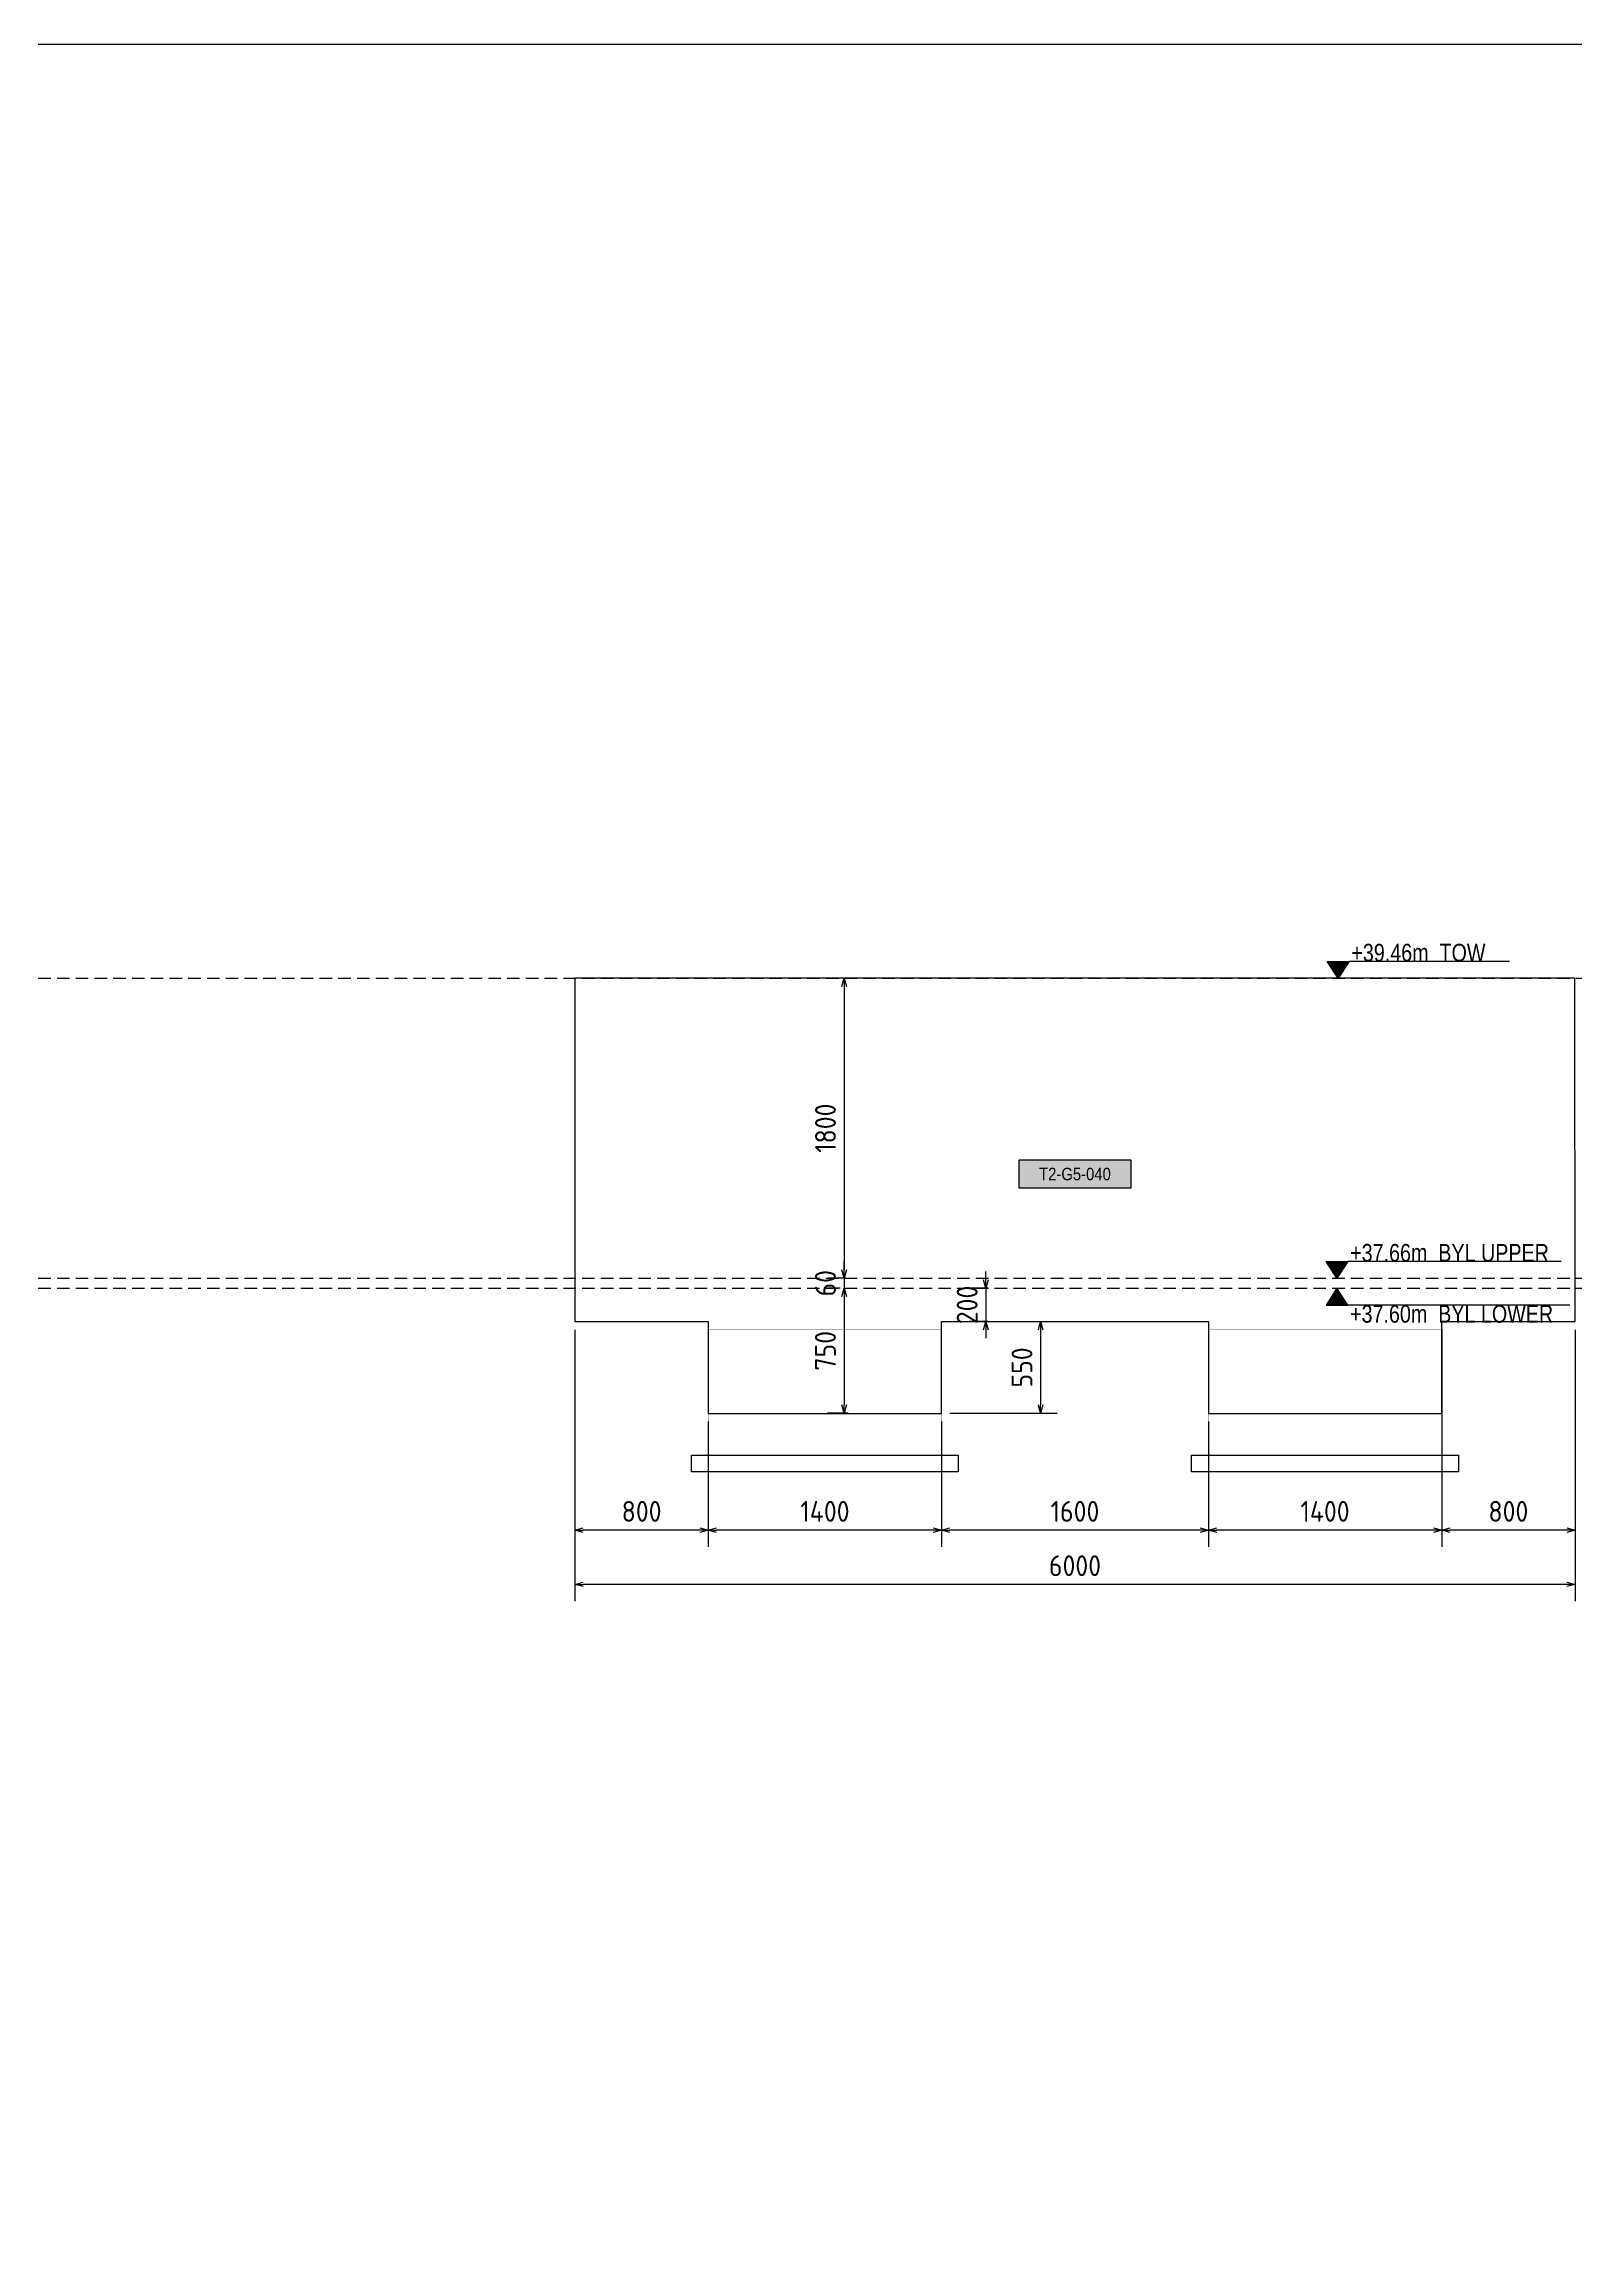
# Model space of a CAD drawing. Header units: centimetres. Extents: x -6122352 to 4157695, y -1694241 to 1947892.
# Drawn here: x 3390047 to 3399236, y 741986 to 755226 of the extents above; entities that cross this region are included whole.
import ezdxf
from ezdxf.enums import TextEntityAlignment as Align

# ---------------------------------------------------------------- set-up
doc = ezdxf.new("R2010")
doc.units = ezdxf.units.CM
doc.header["$MEASUREMENT"] = 0
doc.header["$PDMODE"] = 66
doc.header["$PDSIZE"] = 100
doc.linetypes.add('DASHED2', pattern=[0.375, 0.25, -0.125])
doc.linetypes.add('HIDDEN', pattern=[0.375, 0.25, -0.125])
for name, color, linetype in [('00-MI-DIM', 7, 'Continuous'), ('@MI-TYPE-02', 6, 'Continuous'), ('JML-Dimension', 1, 'Continuous'), ('PANEL-TAGS', 7, 'Continuous'), ('SECTION', 130, 'Continuous')]:
    doc.layers.add(name, color=color, linetype=linetype)
doc.styles.add('PANELTAG_STYLE', font='arial.ttf')
doc.styles.add('Schueco-BEMSTIL', font='isocpeur.ttf', dxfattribs={"width": 0.9})
doc.styles.add('txt-Pisa-std', font='arial.ttf', dxfattribs={"width": 0.8})
doc.dimstyles.new('MI- JWC-TXT-2.5 MM', dxfattribs={"dimscale": 1.5, "dimtxt": 2.5, "dimasz": 1, "dimexe": 2, "dimexo": 1, "dimgap": 1, "dimtad": 1, "dimdec": 0, "dimdsep": 46, "dimtxsty": 'Schueco-BEMSTIL', "dimblk": 'OPEN30', "dimcen": 0, "dimdle": 2, "dimclrd": 140, "dimclre": 8, "dimclrt": 40, "dimadec": 0, "dimazin": 2, "dimtfac": 1, "dimtdec": 0, "dimtix": 1, "dimtmove": 2, "dimatfit": 3, "dimldrblk": 'OPEN', "dimfxl": 2, "dimlwd": -1, "dimlwe": -1, "dimarcsym": 0})

# ---------------------------------------------------------------- blocks, each defined once
blk = doc.blocks.new('T2-ELE FT')
at = {"color": 12, "linetype": 'HIDDEN', "ltscale": 5, "const_width": 2}
blk.add_lwpolyline([(30306558, 1676366), (30306558, 1676866), (30307958, 1676866), (30307958, 1676366)], dxfattribs=at)
at = {"color": 12, "ltscale": 20, "const_width": 2}
blk.add_lwpolyline([(30306558, 1676366), (30307958, 1676366), (30307958, 1676116), (30306558, 1676116)], close=True, dxfattribs=at)
at = {"color": 8, "ltscale": 20}
blk.add_lwpolyline([(30306458, 1676116), (30308058, 1676116), (30308058, 1676016), (30306458, 1676016)], close=True, dxfattribs=at)
blk = doc.blocks.new('_Open30')
at = {"color": 0, "linetype": 'ByBlock', "lineweight": -2}
for p, q in [((-1, 0.27), (0, 0)), ((0, 0), (-1, -0.27)), ((0, 0), (-1, 0))]:
    blk.add_line(p, q, dxfattribs=at)
blk = doc.blocks.new('*D2337')
at = {"layer": '00-MI-DIM', "color": 8, "transparency": 16777216}
for p, q in [((3398431, 747515), (3398431, 746214)), ((3399231, 747515), (3399231, 746214))]:
    blk.add_line(p, q, dxfattribs=at)
at = {"layer": '00-MI-DIM', "color": 140, "transparency": 16777216}
blk.add_line((3399181, 746314), (3398481, 746314), dxfattribs=at)
at = {"layer": 'Defpoints', "color": 0, "transparency": 16777216}
for p in [(3398431, 747565), (3399231, 747565), (3398431, 746314)]:
    blk.add_point(p, dxfattribs=at)
at = {"layer": '00-MI-DIM', "color": 140, "transparency": 16777216, "xscale": 50, "yscale": 50, "zscale": 50, "rotation": 180}
blk.add_blockref('_Open30', (3398431, 746314), dxfattribs=at)
at = {"layer": '00-MI-DIM', "color": 140, "transparency": 16777216, "xscale": 50, "yscale": 50, "zscale": 50}
blk.add_blockref('_Open30', (3399231, 746314), dxfattribs=at)
at = {"layer": '00-MI-DIM', "color": 40, "transparency": 16777216, "insert": (3398831, 746427), "char_height": 125, "attachment_point": 5, "style": 'Schueco-BEMSTIL'}
blk.add_mtext('800', dxfattribs=at)
blk = doc.blocks.new('_Open')
at = {"color": 0, "linetype": 'ByBlock', "lineweight": -2}
for p, q in [((-1, 0.2), (0, 0)), ((-1, -0.2), (0, 0)), ((0, 0), (-1, 0))]:
    blk.add_line(p, q, dxfattribs=at)
blk = doc.blocks.new('*D2338')
at = {"layer": '00-MI-DIM', "color": 8, "transparency": 16777216}
for p, q in [((3398431, 747515), (3398431, 746214)), ((3397031, 746965), (3397031, 746214))]:
    blk.add_line(p, q, dxfattribs=at)
at = {"layer": '00-MI-DIM', "color": 140, "transparency": 16777216}
blk.add_line((3398381, 746314), (3397081, 746314), dxfattribs=at)
at = {"layer": 'Defpoints', "color": 0, "transparency": 16777216}
for p in [(3398431, 747565), (3397031, 747015), (3397031, 746314)]:
    blk.add_point(p, dxfattribs=at)
at = {"layer": '00-MI-DIM', "color": 140, "transparency": 16777216, "xscale": 50, "yscale": 50, "zscale": 50, "rotation": 180}
blk.add_blockref('_Open30', (3397031, 746314), dxfattribs=at)
at = {"layer": '00-MI-DIM', "color": 140, "transparency": 16777216, "xscale": 50, "yscale": 50, "zscale": 50}
blk.add_blockref('_Open30', (3398431, 746314), dxfattribs=at)
at = {"layer": '00-MI-DIM', "color": 40, "transparency": 16777216, "insert": (3397731, 746427), "char_height": 125, "attachment_point": 5, "style": 'Schueco-BEMSTIL'}
blk.add_mtext('1400', dxfattribs=at)
blk = doc.blocks.new('*D2339')
at = {"layer": '00-MI-DIM', "color": 8, "transparency": 16777216}
for p, q in [((3395431, 746965), (3395431, 746214)), ((3397031, 746965), (3397031, 746214))]:
    blk.add_line(p, q, dxfattribs=at)
at = {"layer": '00-MI-DIM', "color": 140, "transparency": 16777216}
blk.add_line((3396981, 746314), (3395481, 746314), dxfattribs=at)
at = {"layer": 'Defpoints', "color": 0, "transparency": 16777216}
for p in [(3395431, 747015), (3397031, 747015), (3395431, 746314)]:
    blk.add_point(p, dxfattribs=at)
at = {"layer": '00-MI-DIM', "color": 140, "transparency": 16777216, "xscale": 50, "yscale": 50, "zscale": 50, "rotation": 180}
blk.add_blockref('_Open30', (3395431, 746314), dxfattribs=at)
at = {"layer": '00-MI-DIM', "color": 140, "transparency": 16777216, "xscale": 50, "yscale": 50, "zscale": 50}
blk.add_blockref('_Open30', (3397031, 746314), dxfattribs=at)
at = {"layer": '00-MI-DIM', "color": 40, "transparency": 16777216, "insert": (3396231, 746427), "char_height": 125, "attachment_point": 5, "style": 'Schueco-BEMSTIL'}
blk.add_mtext('1600', dxfattribs=at)
blk = doc.blocks.new('*D2340')
at = {"layer": '00-MI-DIM', "color": 8, "transparency": 16777216}
for p, q in [((3394031, 746965), (3394031, 746214)), ((3395431, 746965), (3395431, 746214))]:
    blk.add_line(p, q, dxfattribs=at)
at = {"layer": '00-MI-DIM', "color": 140, "transparency": 16777216}
blk.add_line((3395381, 746314), (3394081, 746314), dxfattribs=at)
at = {"layer": 'Defpoints', "color": 0, "transparency": 16777216}
for p in [(3394031, 747015), (3395431, 747015), (3394031, 746314)]:
    blk.add_point(p, dxfattribs=at)
at = {"layer": '00-MI-DIM', "color": 140, "transparency": 16777216, "xscale": 50, "yscale": 50, "zscale": 50, "rotation": 180}
blk.add_blockref('_Open30', (3394031, 746314), dxfattribs=at)
at = {"layer": '00-MI-DIM', "color": 140, "transparency": 16777216, "xscale": 50, "yscale": 50, "zscale": 50}
blk.add_blockref('_Open30', (3395431, 746314), dxfattribs=at)
at = {"layer": '00-MI-DIM', "color": 40, "transparency": 16777216, "insert": (3394731, 746427), "char_height": 125, "attachment_point": 5, "style": 'Schueco-BEMSTIL'}
blk.add_mtext('1400', dxfattribs=at)
blk = doc.blocks.new('*D2341')
at = {"layer": '00-MI-DIM', "color": 8, "transparency": 16777216}
for p, q in [((3393231, 747515), (3393231, 746214)), ((3394031, 746965), (3394031, 746214))]:
    blk.add_line(p, q, dxfattribs=at)
at = {"layer": '00-MI-DIM', "color": 140, "transparency": 16777216}
blk.add_line((3393981, 746314), (3393281, 746314), dxfattribs=at)
at = {"layer": 'Defpoints', "color": 0, "transparency": 16777216}
for p in [(3393231, 747565), (3394031, 747015), (3393231, 746314)]:
    blk.add_point(p, dxfattribs=at)
at = {"layer": '00-MI-DIM', "color": 140, "transparency": 16777216, "xscale": 50, "yscale": 50, "zscale": 50, "rotation": 180}
blk.add_blockref('_Open30', (3393231, 746314), dxfattribs=at)
at = {"layer": '00-MI-DIM', "color": 140, "transparency": 16777216, "xscale": 50, "yscale": 50, "zscale": 50}
blk.add_blockref('_Open30', (3394031, 746314), dxfattribs=at)
at = {"layer": '00-MI-DIM', "color": 40, "transparency": 16777216, "insert": (3393631, 746427), "char_height": 125, "attachment_point": 5, "style": 'Schueco-BEMSTIL'}
blk.add_mtext('800', dxfattribs=at)
blk = doc.blocks.new('*D2342')
at = {"layer": '00-MI-DIM', "color": 8, "transparency": 16777216}
for p, q in [((3393231, 747515), (3393231, 745889)), ((3399231, 747515), (3399231, 745889))]:
    blk.add_line(p, q, dxfattribs=at)
at = {"layer": '00-MI-DIM', "color": 140, "transparency": 16777216}
blk.add_line((3399181, 745989), (3393281, 745989), dxfattribs=at)
at = {"layer": 'Defpoints', "color": 0, "transparency": 16777216}
for p in [(3393231, 747565), (3399231, 747565), (3393231, 745989)]:
    blk.add_point(p, dxfattribs=at)
at = {"layer": '00-MI-DIM', "color": 140, "transparency": 16777216, "xscale": 50, "yscale": 50, "zscale": 50, "rotation": 180}
blk.add_blockref('_Open30', (3393231, 745989), dxfattribs=at)
at = {"layer": '00-MI-DIM', "color": 140, "transparency": 16777216, "xscale": 50, "yscale": 50, "zscale": 50}
blk.add_blockref('_Open30', (3399231, 745989), dxfattribs=at)
at = {"layer": '00-MI-DIM', "color": 40, "transparency": 16777216, "insert": (3396231, 746101), "char_height": 125, "attachment_point": 5, "style": 'Schueco-BEMSTIL'}
blk.add_mtext('6000', dxfattribs=at)
blk = doc.blocks.new('*U1106')
at = {"layer": 'JML-Dimension'}
h = blk.add_hatch(color=10, dxfattribs=at)
h.dxf.hatch_style = 1
h.paths.add_polyline_path([(0, 0), (-1.54, 2.37), (1.54, 2.37)])
blk.add_line((24.31, 2.37), (1.54, 2.37), dxfattribs=at)
blk.add_lwpolyline([(0, 0), (-1.54, 2.37), (1.54, 2.37), (0, 0)], dxfattribs=at)
at = {"color": 5, "style": 'txt-Pisa-std', "width": 0.8}
blk.add_attdef('+0.0', text='', height=2.5, dxfattribs=at).set_placement((1.87, 2.37), align=Align.BOTTOM_LEFT)
blk = doc.blocks.new('*U1108')
at = {"layer": 'JML-Dimension'}
h = blk.add_hatch(color=10, dxfattribs=at)
h.dxf.hatch_style = 1
h.paths.add_polyline_path([(0, 0), (-1.54, 2.37), (1.54, 2.37)])
blk.add_line((31.81, 2.37), (1.54, 2.37), dxfattribs=at)
blk.add_lwpolyline([(0, 0), (-1.54, 2.37), (1.54, 2.37), (0, 0)], dxfattribs=at)
at = {"color": 5, "style": 'txt-Pisa-std', "width": 0.8}
blk.add_attdef('+0.0', text='', height=2.5, dxfattribs=at).set_placement((1.87, 2.37), align=Align.BOTTOM_LEFT)
blk = doc.blocks.new('*U1107')
at = {"layer": 'JML-Dimension'}
h = blk.add_hatch(color=10, dxfattribs=at)
h.dxf.hatch_style = 1
h.paths.add_polyline_path([(0, 0), (-1.54, 2.37), (1.54, 2.37)])
blk.add_line((33.03, 2.37), (1.54, 2.37), dxfattribs=at)
blk.add_lwpolyline([(0, 0), (-1.54, 2.37), (1.54, 2.37), (0, 0)], dxfattribs=at)
at = {"color": 5, "style": 'txt-Pisa-std', "width": 0.8}
blk.add_attdef('+0.0', text='', height=2.5, dxfattribs=at).set_placement((1.87, 2.37), align=Align.BOTTOM_LEFT)
blk = doc.blocks.new('*D2343')
at = {"layer": '00-MI-DIM', "color": 8, "transparency": 16777216}
for p, q in [((3394855, 749625), (3394746, 749625)), ((3394855, 747825), (3394746, 747825))]:
    blk.add_line(p, q, dxfattribs=at)
at = {"layer": '00-MI-DIM', "color": 140, "transparency": 16777216}
blk.add_line((3394846, 749575), (3394846, 747875), dxfattribs=at)
at = {"layer": 'Defpoints', "color": 0, "transparency": 16777216}
for p in [(3394905, 749625), (3394846, 747825), (3394905, 747825)]:
    blk.add_point(p, dxfattribs=at)
at = {"layer": '00-MI-DIM', "color": 140, "transparency": 16777216, "xscale": 50, "yscale": 50, "zscale": 50}
for p, rotation in [((3394846, 749625), 90), ((3394846, 747825), 270)]:
    blk.add_blockref('_Open30', p, dxfattribs=dict(at, rotation=rotation))
at = {"layer": '00-MI-DIM', "color": 40, "transparency": 16777216, "insert": (3394734, 748725), "char_height": 125, "attachment_point": 5, "rotation": 90, "style": 'Schueco-BEMSTIL'}
blk.add_mtext('1800', dxfattribs=at)
blk = doc.blocks.new('*D2344')
at = {"layer": '00-MI-DIM', "color": 140, "transparency": 16777216}
for p, q in [((3394846, 747875), (3394846, 747925)), ((3394846, 747825), (3394846, 747765)), ((3394846, 747715), (3394846, 747665))]:
    blk.add_line(p, q, dxfattribs=at)
at = {"layer": '00-MI-DIM', "color": 8, "transparency": 16777216}
for p, q in [((3394855, 747825), (3394746, 747825)), ((3394823, 747765), (3394746, 747765))]:
    blk.add_line(p, q, dxfattribs=at)
at = {"layer": 'Defpoints', "color": 0, "transparency": 16777216}
for p in [(3394905, 747825), (3394846, 747765), (3394873, 747765)]:
    blk.add_point(p, dxfattribs=at)
at = {"layer": '00-MI-DIM', "color": 140, "transparency": 16777216, "xscale": 50, "yscale": 50, "zscale": 50}
for p, rotation in [((3394846, 747825), 270), ((3394846, 747765), 90)]:
    blk.add_blockref('_Open30', p, dxfattribs=dict(at, rotation=rotation))
at = {"layer": '00-MI-DIM', "color": 40, "transparency": 16777216, "insert": (3394734, 747795), "char_height": 125, "attachment_point": 5, "rotation": 90, "style": 'Schueco-BEMSTIL'}
blk.add_mtext('60', dxfattribs=at)
blk = doc.blocks.new('*D2345')
at = {"layer": '00-MI-DIM', "color": 8, "transparency": 16777216}
for p, q in [((3394823, 747765), (3394746, 747765)), ((3394871, 747015), (3394746, 747015))]:
    blk.add_line(p, q, dxfattribs=at)
at = {"layer": '00-MI-DIM', "color": 140, "transparency": 16777216}
blk.add_line((3394846, 747715), (3394846, 747065), dxfattribs=at)
at = {"layer": 'Defpoints', "color": 0, "transparency": 16777216}
for p in [(3394873, 747765), (3394846, 747015), (3394921, 747015)]:
    blk.add_point(p, dxfattribs=at)
at = {"layer": '00-MI-DIM', "color": 140, "transparency": 16777216, "xscale": 50, "yscale": 50, "zscale": 50}
for p, rotation in [((3394846, 747765), 90), ((3394846, 747015), 270)]:
    blk.add_blockref('_Open30', p, dxfattribs=dict(at, rotation=rotation))
at = {"layer": '00-MI-DIM', "color": 40, "transparency": 16777216, "insert": (3394734, 747390), "char_height": 125, "attachment_point": 5, "rotation": 90, "style": 'Schueco-BEMSTIL'}
blk.add_mtext('750', dxfattribs=at)
blk = doc.blocks.new('*D2346')
at = {"layer": '00-MI-DIM', "color": 140, "transparency": 16777216}
for p, q in [((3395696, 747815), (3395696, 747865)), ((3395696, 747765), (3395696, 747565)), ((3395696, 747515), (3395696, 747465))]:
    blk.add_line(p, q, dxfattribs=at)
at = {"layer": '00-MI-DIM', "color": 8, "transparency": 16777216}
for p, q in [((3395709, 747765), (3395596, 747765)), ((3395709, 747565), (3395596, 747565))]:
    blk.add_line(p, q, dxfattribs=at)
at = {"layer": 'Defpoints', "color": 0, "transparency": 16777216}
for p in [(3395759, 747765), (3395696, 747565), (3395759, 747565)]:
    blk.add_point(p, dxfattribs=at)
at = {"layer": '00-MI-DIM', "color": 140, "transparency": 16777216, "xscale": 50, "yscale": 50, "zscale": 50}
for p, rotation in [((3395696, 747765), 270), ((3395696, 747565), 90)]:
    blk.add_blockref('_Open30', p, dxfattribs=dict(at, rotation=rotation))
at = {"layer": '00-MI-DIM', "color": 40, "transparency": 16777216, "insert": (3395584, 747665), "char_height": 125, "attachment_point": 5, "rotation": 90, "style": 'Schueco-BEMSTIL'}
blk.add_mtext('200', dxfattribs=at)
blk = doc.blocks.new('*D2347')
at = {"layer": '00-MI-DIM', "color": 8, "transparency": 16777216}
for p, q in [((3395481, 747565), (3396125, 747565)), ((3395481, 747015), (3396125, 747015))]:
    blk.add_line(p, q, dxfattribs=at)
at = {"layer": '00-MI-DIM', "color": 140, "transparency": 16777216}
blk.add_line((3396025, 747515), (3396025, 747065), dxfattribs=at)
at = {"layer": 'Defpoints', "color": 0, "transparency": 16777216}
for p in [(3395431, 747565), (3395431, 747015), (3396025, 747015)]:
    blk.add_point(p, dxfattribs=at)
at = {"layer": '00-MI-DIM', "color": 140, "transparency": 16777216, "xscale": 50, "yscale": 50, "zscale": 50}
for p, rotation in [((3396025, 747565), 90), ((3396025, 747015), 270)]:
    blk.add_blockref('_Open30', p, dxfattribs=dict(at, rotation=rotation))
at = {"layer": '00-MI-DIM', "color": 40, "transparency": 16777216, "insert": (3395913, 747290), "char_height": 125, "attachment_point": 5, "rotation": 90, "style": 'Schueco-BEMSTIL'}
blk.add_mtext('550', dxfattribs=at)
blk = doc.blocks.new('PANELTAG')
at = {"layer": 'PANEL-TAGS', "color": 1}
blk.add_lwpolyline([(-13.5, -3.3), (13.5, -3.3), (13.5, 3.3), (-13.5, 3.3)], close=True, dxfattribs=at)
at = {"layer": 'PANEL-TAGS', "color": 40, "true_color": 0xffd700}
blk.add_solid([(-13.5, -3.3), (13.5, -3.3), (-13.5, 3.3), (13.5, 3.3)], dxfattribs=at)
at = {"layer": 'PANEL-TAGS', "color": 5, "style": 'PANELTAG_STYLE', "width": 0.85}
blk.add_attdef('TAGNO', text='', height=3, dxfattribs=at).set_placement((0, 0), align=Align.MIDDLE)

msp = doc.modelspace()

# ---------------------------------------------------------------- linework, layer by layer
at = {"layer": '00-MI-DIM', "color": 6}
msp.add_lwpolyline([(3287503.15085, 755226.18129), (3438836.93337, 755226.18129), (3438836.93337, 681789.16077), (3287503.15085, 681789.16077)], close=True, dxfattribs=at)
at = {"layer": '@MI-TYPE-02', "color": 160, "linetype": 'DASHED2', "ltscale": 300}
for points in [[(3388436.46753, 749624.74001), (3420737.45345, 749624.74001)], [(3388436.46753, 747824.74001), (3420737.45345, 747824.74001)], [(3388436.46753, 747764.74001), (3420737.45345, 747764.74001)]]:
    msp.add_lwpolyline(points, dxfattribs=at)
at = {"layer": '@MI-TYPE-02', "color": 30}
msp.add_lwpolyline([(3399230.49711, 749624.74001), (3393230.71362, 749624.69531), (3393230.71362, 747564.75011), (3394030.67611, 747564.75011), (3394030.67611, 747014.75011), (3395430.67611, 747014.75011), (3395430.67611, 747564.75011), (3397030.96362, 747564.75011), (3397030.96362, 747014.75011), (3398430.96362, 747014.75011), (3398430.96362, 747564.75011), (3399231.2096, 747564.79481), (3399230.49711, 749624.74001)], dxfattribs=at)

# ---------------------------------------------------------------- block references
at = {"color": 2}
for p in [(-26912527.48546, -929351.12365), (-26909527.19794, -929351.12365)]:
    msp.add_blockref('T2-ELE FT', p, dxfattribs=at)
at = {"layer": 'PANEL-TAGS', "color": 30}
ref = msp.add_blockref('PANELTAG', (3396230.79366, 748450.13693), dxfattribs=dict(at, xscale=25, yscale=25, zscale=25))
ref.add_attrib('TAGNO', 'T2-G5-040', dxfattribs={"color": 5, "height": 75, "style": 'PANELTAG_STYLE', "width": 0.85}).set_placement((3396230.79366, 748450.13693), align=Align.MIDDLE_CENTER)
at = {"layer": 'SECTION', "color": 6}
ref = msp.add_blockref('*U1106', (3397809.96407, 749624.74001), dxfattribs=dict(at, xscale=42.30147098076819, yscale=42.30147098076819, zscale=42.30147098076819))
ref.add_attrib('+0.0', '+39.46m  TOW', (3397889.09272, 749724.99707), dxfattribs={"layer": 'JML-Dimension', "color": 5, "height": 105.7536775, "style": 'txt-Pisa-std', "width": 0.8})
ref = msp.add_blockref('*U1108', (3397802.67058, 747824.74001), dxfattribs=dict(at, xscale=42.30147098076819, yscale=42.30147098076819, zscale=42.30147098076819))
ref.add_attrib('+0.0', '+37.66m  BYL UPPER', (3397881.79923, 747924.99707), dxfattribs={"layer": 'JML-Dimension', "color": 5, "height": 105.7536775, "style": 'txt-Pisa-std', "width": 0.8})
ref = msp.add_blockref('*U1107', (3397802.13057, 747764.74001), dxfattribs=dict(at, xscale=-42.30147098076819, yscale=42.30147098076819, zscale=42.30147098076819, rotation=180))
ref.add_attrib('+0.0', '+37.60m  BYL LOWER', (3397881.25922, 747558.72927), dxfattribs={"layer": 'JML-Dimension', "color": 5, "height": 105.7536775, "style": 'txt-Pisa-std', "width": 0.8})

# ---------------------------------------------------------------- dimensions: what is measured, and where the dimension line sits
at = {"layer": '00-MI-DIM', "color": 30}
for base, p1, p2, angle, picture, middle in [((3394846.45367, 747824.74001), (3394905.10954, 749624.70778), (3394905.10954, 747824.74001), 90, '*D2343', (3394733.95367, 748724.7239)), ((3394846.45367, 747764.74001), (3394905.10954, 747824.74001), (3394873.35672, 747764.74001), 90, '*D2344', (3394733.95367, 747794.74001)), ((3395696.36498, 747564.75011), (3395758.76378, 747764.74001), (3395758.76378, 747564.75011), 90, '*D2346', (3395583.86498, 747664.74506)), ((3394846.45367, 747014.75011), (3394873.35672, 747764.74001), (3394920.55673, 747014.75011), 90, '*D2345', (3394733.95367, 747389.74506)), ((3393230.71362, 745988.99697), (3399231.2096, 747564.79481), (3393230.71362, 747564.75011), 180, '*D2342', (3396230.96161, 746101.49697)), ((3393230.71362, 746314.37077), (3394030.67611, 747014.75011), (3393230.71362, 747564.75011), 180, '*D2341', (3393630.69487, 746426.87077)), ((3396025.35287, 747014.75011), (3395430.67611, 747564.75011), (3395430.67611, 747014.75011), 90, '*D2347', (3395912.85287, 747289.75011)), ((3397030.96362, 746314.37077), (3398430.96362, 747564.75011), (3397030.96362, 747014.75011), 180, '*D2338', (3397730.96362, 746426.87077)), ((3398430.96362, 746314.37077), (3399231.2096, 747564.79481), (3398430.96362, 747564.75011), 180, '*D2337', (3398831.08661, 746426.87077)), ((3394030.67611, 746314.37077), (3395430.67611, 747014.75011), (3394030.67611, 747014.75011), 180, '*D2340', (3394730.67611, 746426.87077)), ((3395430.67611, 746314.37077), (3397030.96362, 747014.75011), (3395430.67611, 747014.75011), 180, '*D2339', (3396230.81987, 746426.87077))]:
    dim = msp.add_linear_dim(base=base, p1=p1, p2=p2, angle=angle, dimstyle='MI- JWC-TXT-2.5 MM', dxfattribs=at)
    dim.commit()
    dim.dimension.update_dxf_attribs({"geometry": picture, "text_midpoint": middle})

doc.saveas('drawing.dxf')
